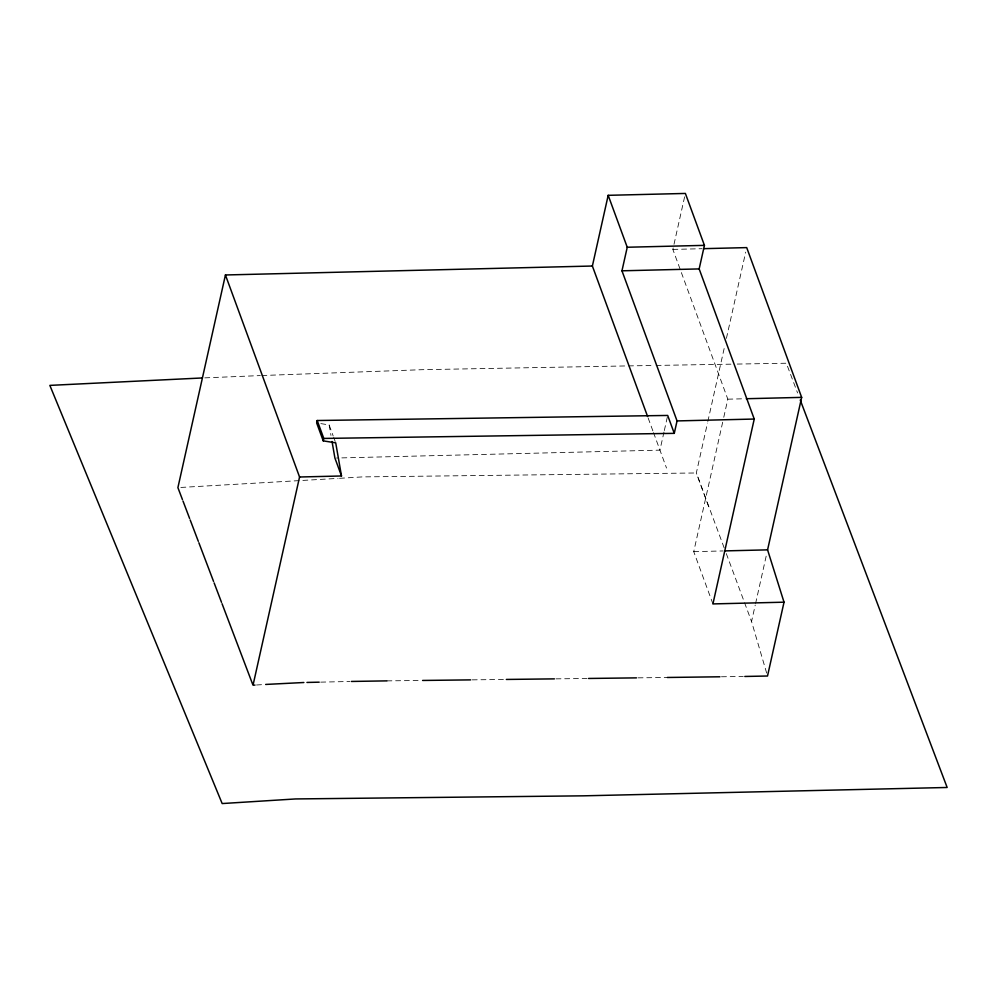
<?xml version="1.0" encoding="UTF-8"?>
<svg xmlns="http://www.w3.org/2000/svg" width="997" height="997" viewBox="0 0 997 997"><rect width="100%" height="100%" fill="white"/><g stroke="black" fill="none" stroke-linecap="round" stroke-linejoin="round"><path stroke-width="0.75" stroke-dasharray="4.99 3.74" d="M723.772 417.294L727.822 399.174L672.863 249.412L685.375 193.443M663.99 432.037L659.939 450.133L336.475 458.022M664.326 430.53L667.354 416.958M724.146 547.814L696.33 472.977L707.484 423.064M707.82 421.544L724.732 345.922M726.414 338.357L745.694 252.141M712.917 603.92L693.738 551.653L723.436 418.802M766.656 673.075L751.551 621.53L755.228 605.104M755.564 603.621L766.581 554.332M180.843 487.446L338.045 478.386M339.566 478.311L362.41 476.902L696.33 472.977M256.528 684.989L264.155 684.528M204.796 377.863L260.329 375.582M261.862 375.52L421.881 369.7L626.939 365.924M672.863 249.412L702.1 248.702M727.822 399.174L744.747 398.763M693.738 551.653L722.962 550.942M320.735 682.135L349.872 681.487M628.484 365.899L654.605 365.463M656.126 365.425L731.05 364.167M737.194 364.067L786.346 363.232L797.575 392.968M638.043 677.848L667.305 677.474M721.467 676.764L743.251 676.489M386.911 680.876L421.033 680.465M472.217 679.854L504.794 679.468M555.977 678.857L586.996 678.483M320.822 423.613L329.135 424.921L333.185 435.951M726.302 553.597L751.551 621.53M648.15 417.992L652.973 431.14M653.509 432.611L666.519 468.054M333.683 437.322L335.204 441.459M697.813 476.977L708.942 507.448M329.135 424.921L330.979 435.465"/><path stroke-width="1.5" d="M647.614 416.534L592.38 266.025L225.434 274.973L177.902 487.633L182.463 499.634M225.434 274.973L299.561 477.002L253.026 685.213L254.995 685.089M317.208 420.51L323.788 438.431L674.271 433.359L667.691 415.45L317.208 420.51L316.66 422.952L323.24 440.873L335.715 442.842L341.497 475.98L299.561 477.002M323.24 440.873L323.788 438.431M592.38 266.025L608.182 195.325L685.375 193.443L704.43 245.362L699.159 268.916L754.243 419.039L712.917 603.92L784.028 602.188L767.516 676.016L744.809 676.464M674.271 433.359L677.05 420.921L621.966 270.81L627.238 247.244L608.182 195.325M784.028 602.188L767.578 549.858L801.663 397.379L746.703 247.605L703.633 248.664M265.676 684.441L303.873 682.509M201.718 377.988L49.85 385.39L222.169 803.557L295.586 798.946L583.469 795.83L947.15 787.48L800.255 400.046M627.238 247.244L704.43 245.362M621.966 270.81L699.159 268.916M746.279 398.725L801.663 397.379M677.05 420.921L754.243 419.039M724.507 550.905L767.578 549.858M306.939 682.447L319.202 682.172M351.405 681.449L386.911 680.876M636.51 677.873L588.542 678.459M667.305 677.474L719.909 676.789M422.591 680.453L470.671 679.879M506.339 679.443L554.419 678.87M183.012 501.08L189.629 518.49M190.178 519.936L198.316 541.334M198.864 542.754L213.57 581.438M214.118 582.884L221.521 602.338M222.044 603.708L252.615 684.141M341.497 475.98L334.917 458.059L332.026 441.497"/></g></svg>
